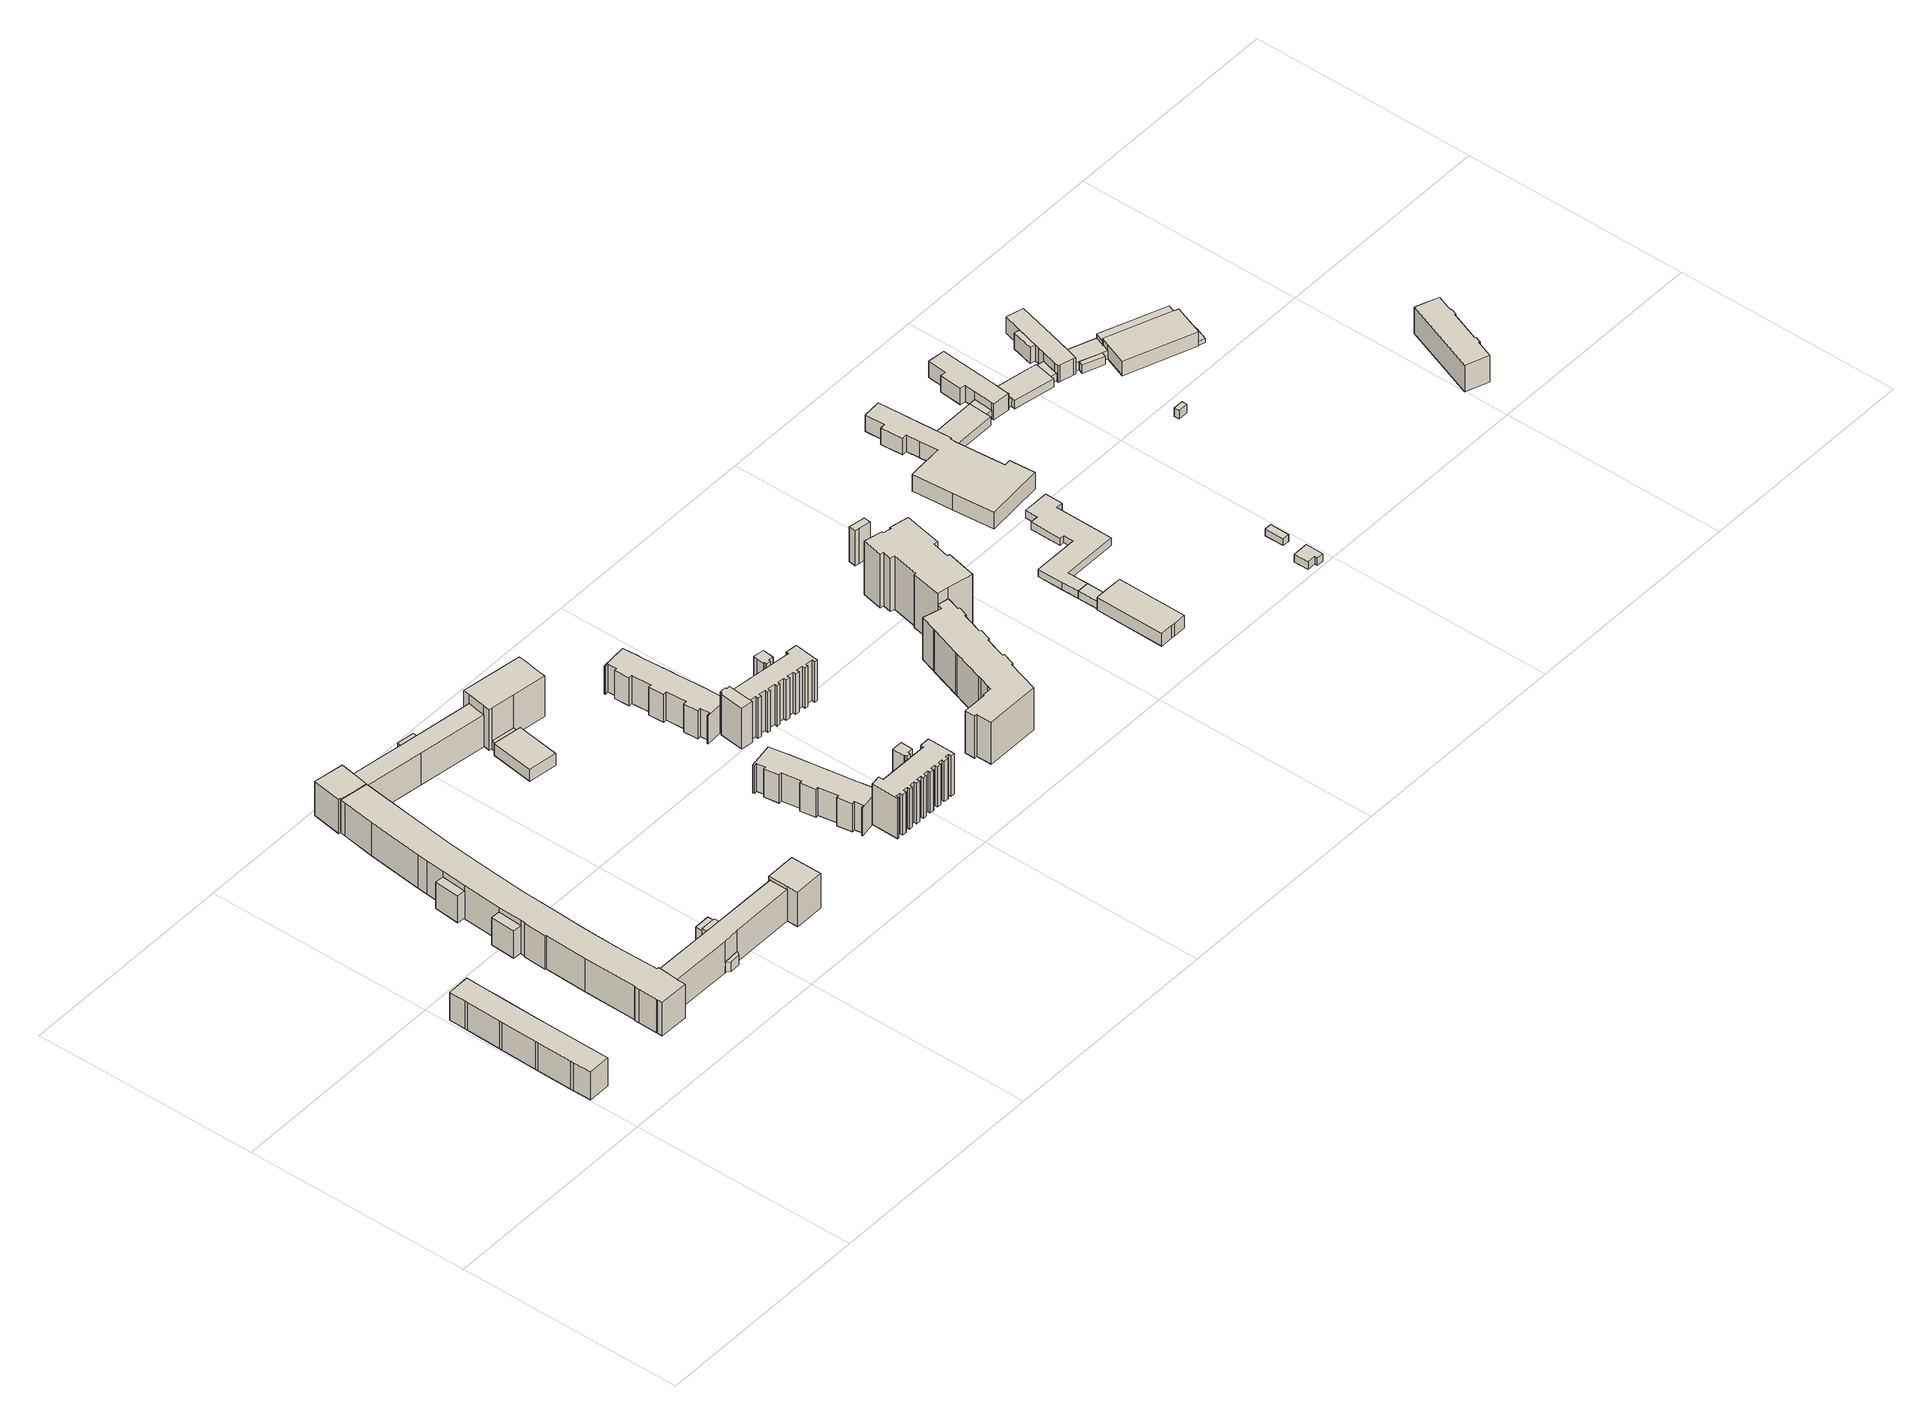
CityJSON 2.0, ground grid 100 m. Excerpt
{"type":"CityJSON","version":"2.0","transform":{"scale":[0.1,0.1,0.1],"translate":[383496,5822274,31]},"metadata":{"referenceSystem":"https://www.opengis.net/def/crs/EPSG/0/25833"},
"CityObjects":{
"building1":{"type":"Building","attributes":{"Gemeindeschluessel":"11000004","BezugspunktDach":"2200","function":"31001_1010","measuredHeight":15.91,"storeysAboveGround":3},"address":[{"country":"Germany","locality":"Berlin","thoroughfareNumber":"1, 3, 5, 7","thoroughfareName":"Schweiggerweg"}],"geometry":[{"type":"Solid","lod":"1","boundaries":[[[[0,1,2,3,4,5,6,7,8,9,10,11,12,13,14,15]],[[16,17,18,19,20,21,22,23,24,25,26,27,28,29,30,31]],[[16,31,15,14]],[[17,16,14,13]],[[18,17,13,12]],[[19,18,12,11]],[[20,19,11,10]],[[21,20,10,9]],[[22,21,9,8]],[[23,22,8,7]],[[24,23,7,6]],[[25,24,6,5]],[[26,25,5,4]],[[27,26,4,3]],[[28,27,3,2]],[[29,28,2,1]],[[30,29,1,0]],[[31,30,0,15]]]]}]},
"building2":{"type":"Building","attributes":{"Gemeindeschluessel":"11000004","function":"31001_1022"},"address":[{"country":"Germany","locality":"Berlin","thoroughfareNumber":"7","thoroughfareName":"Heinickeweg"},{"country":"Germany","locality":"Berlin","thoroughfareNumber":"12, 16, 18, 2, 8","thoroughfareName":"Schweiggerweg"},{"country":"Germany","locality":"Berlin","thoroughfareNumber":"12","thoroughfareName":"Toeplerstraße"}],"children":["building2-1","building2-2","building2-3","building2-4","building2-5","building2-6","building2-7","building2-8","building2-9","building2-10","building2-11","building2-12","building2-13","building2-14","building2-15","building2-16","building2-17"]},
"building2-1":{"type":"BuildingPart","attributes":{"BezugspunktDach":"2200","measuredHeight":16.9,"storeysAboveGround":5},"parents":["building2"],"geometry":[{"type":"MultiSurface","lod":"1","boundaries":[[[32,33,34,35,36,37,38,39,40,41,42,43,44,45,46,47,48,49,50,51,52,53,54,55,56,57,58,59,60,61,62,63,64,65,66]],[[67,68,69,70,71,72,73,74,75,76,77,78,79,80,81,82,83,84,85,86,87,88,89,90,91,92,93,94,95,96,97,98,99,100,101]],[[67,101,66,65]],[[68,67,65,64]],[[69,68,64,63]],[[70,69,63,62]],[[71,70,62,61]],[[72,71,61,60]],[[73,72,60,59]],[[74,73,59,58]],[[75,74,58,57]],[[76,75,57,56]],[[77,76,56,55]],[[102,103,55,54]],[[78,77,104,105]],[[79,78,54,53]],[[106,107,53,52]],[[80,79,108,109]],[[81,80,52,51]],[[82,81,51,50]],[[83,82,50,49]],[[84,83,49,48]],[[85,84,48,47]],[[110,111,112,113,46]],[[87,86,46,45]],[[88,87,45,44]],[[89,88,44,43]],[[90,89,43,42]],[[91,90,42,41]],[[92,91,41,40]],[[93,92,40,39]],[[94,93,39,38]],[[95,94,38,37]],[[96,95,37,36]],[[97,114,97,115,116,117,118,36,35]],[[98,97,35,34]],[[99,98,34,33]],[[100,99,33,32]],[[101,100,32,66]],[[105,104,103,102]],[[109,108,107,106]],[[113,119,120,121]],[[85,47,121,122,120]],[[86,119,112,111,110]],[[123,116,115,97,114]],[[123,96,118,117,116]]]}]},
"building2-2":{"type":"BuildingPart","attributes":{"BezugspunktDach":"2200","measuredHeight":19.01,"storeysAboveGround":5},"parents":["building2"],"geometry":[{"type":"MultiSurface","lod":"1","boundaries":[[[124,125,126,127,128,129,130]],[[131,132,133,134,135,136,137]],[[131,137,130,129]],[[138,139,140,141,142,129,128]],[[133,132,128,127]],[[134,133,127,126]],[[135,134,126,125]],[[136,135,125,124]],[[137,136,124,130]],[[143,141,140,144]],[[143,131,142,141]],[[132,144,139,138]]]}]},
"building2-3":{"type":"BuildingPart","attributes":{"BezugspunktDach":"2200","measuredHeight":16.91,"storeysAboveGround":5},"parents":["building2"],"geometry":[{"type":"MultiSurface","lod":"1","boundaries":[[[145,146,142,141,140,147,117,116,115]],[[123,96,148,144,143,131,149,150,97]],[[148,96,117,147]],[[144,139,151,148,147,140]],[[149,131,142,146]],[[152,153,154,155,156,150,149,146,145]],[[97,150,145,115]],[[123,97,115,116]],[[96,157,123,116,117]],[[148,151,139,144]],[[143,144,140,141]],[[131,143,141,142]],[[156,155,154,153,152]]]}]},
"building2-4":{"type":"BuildingPart","attributes":{"BezugspunktDach":"2200","measuredHeight":14.38,"storeysAboveGround":5},"parents":["building2"],"geometry":[{"type":"MultiSurface","lod":"1","boundaries":[[[139,138,158,159,151]],[[160,161,132,144,148]],[[160,148,151,159]],[[132,161,158,138]],[[161,160,159,158]],[[132,138,139,144,162]],[[148,144,139,151]]]}]},
"building2-5":{"type":"BuildingPart","attributes":{"BezugspunktDach":"2200","measuredHeight":18.93,"storeysAboveGround":5},"parents":["building2"],"geometry":[{"type":"MultiSurface","lod":"1","boundaries":[[[163,164,165,166,167,168,169,170]],[[171,172,173,119,120,85,174,175]],[[171,175,170,169]],[[172,171,169,168]],[[173,172,168,167]],[[112,176,177,178,179,167,166]],[[121,113,166,165]],[[47,121,165,164]],[[174,85,164,163]],[[175,174,163,170]],[[173,179,178,180]],[[119,181,176,112]],[[181,180,178,177,176]],[[120,119,113,121]],[[85,120,121,47]]]}]},
"building2-6":{"type":"BuildingPart","attributes":{"BezugspunktDach":"2200","measuredHeight":14.34,"storeysAboveGround":5},"parents":["building2"],"geometry":[{"type":"MultiSurface","lod":"1","boundaries":[[[182,183,184,179,178]],[[173,185,186,187,180]],[[185,173,179,184]],[[187,186,183,182]],[[173,180,178,179]],[[188,186,185,184,183]],[[189,180,187,182,178]]]}]},
"building2-7":{"type":"BuildingPart","attributes":{"BezugspunktDach":"2200","measuredHeight":16.91,"storeysAboveGround":5},"parents":["building2"],"geometry":[{"type":"MultiSurface","lod":"1","boundaries":[[[111,190,191,192,193,194,177,176,112]],[[181,180,187,195,196,197,198,86,119]],[[187,182,178,177,194]],[[195,187,194,193]],[[196,195,199,200]],[[197,196,192,200,201,191]],[[198,197,191,190]],[[86,198,190,111]],[[178,180,181,176,177]],[[180,178,182,187]],[[200,199,193,192]],[[191,201,200,192]],[[86,111,112,119]]]}]},
"building2-8":{"type":"BuildingPart","attributes":{"BezugspunktDach":"2200","measuredHeight":14.8,"storeysAboveGround":5},"parents":["building2"],"geometry":[{"type":"MultiSurface","lod":"1","boundaries":[[[202,203,204,205]],[[206,207,161,160]],[[206,160,205,204]],[[207,206,204,203],[208,209,210,211]],[[161,207,203,202]],[[159,158,202,205]],[[210,209,208,211]],[[160,161,212,158,159]]]}]},
"building2-9":{"type":"BuildingPart","attributes":{"BezugspunktDach":"2200","measuredHeight":14.96,"storeysAboveGround":5},"parents":["building2"],"geometry":[{"type":"MultiSurface","lod":"1","boundaries":[[[213,214,215,216]],[[217,218,186,185]],[[217,185,216,215]],[[218,217,219,220,221,222,215,214]],[[186,218,214,213]],[[184,183,213,216]],[[222,221,220,219]],[[185,186,183,184]]]}]},
"building2-10":{"type":"BuildingPart","attributes":{"BezugspunktDach":"2200","measuredHeight":4.71,"storeysAboveGround":5},"parents":["building2"],"geometry":[{"type":"Solid","lod":"1","boundaries":[[[[223,224,153,152]],[[154,225,226,155]],[[225,154,153,224]],[[226,225,224,223]],[[155,226,223,152]],[[154,155,152,153]]]]}]},
"building2-11":{"type":"BuildingPart","attributes":{"BezugspunktDach":"2200","measuredHeight":5.93,"storeysAboveGround":5},"parents":["building2"],"geometry":[{"type":"MultiSurface","lod":"1","boundaries":[[[227,228,229,230,231,232]],[[233,234,235,236,237,238]],[[233,238,232,231]],[[234,233,231,230]],[[239,240,230,229]],[[236,235,229,228]],[[237,236,228,227]],[[238,237,227,232]],[[241,235,234,240,239]]]}]},
"building2-12":{"type":"BuildingPart","attributes":{"BezugspunktDach":"2200","measuredHeight":6.45,"storeysAboveGround":5},"parents":["building2"],"geometry":[{"type":"MultiSurface","lod":"1","boundaries":[[[239,242,243,240]],[[244,245,235,234]],[[244,234,240,243]],[[245,244,246,247]],[[235,245,242,239]],[[247,246,248,243,242]],[[234,235,239,240]]]}]},
"building2-13":{"type":"BuildingPart","attributes":{"BezugspunktDach":"2200","measuredHeight":22.14,"storeysAboveGround":5},"parents":["building2"],"geometry":[{"type":"MultiSurface","lod":"1","boundaries":[[[249,250,251,252,253,254,255,256,257,258,259,260]],[[201,199,261,262,263,264,265,266,267,247,246,268]],[[201,268,260,259]],[[193,192,191,259,258]],[[261,199,258,257]],[[262,261,257,256]],[[263,262,256,255]],[[264,263,255,254]],[[265,264,254,253]],[[266,265,253,252]],[[267,266,252,251]],[[247,267,251,250]],[[243,242,250,249]],[[268,246,249,260]],[[199,200,192,193]],[[200,201,191,192]],[[269,246,247,242,243]]]}]},
"building2-14":{"type":"BuildingPart","attributes":{"BezugspunktDach":"2200","measuredHeight":13.5,"storeysAboveGround":5},"parents":["building2"],"geometry":[{"type":"MultiSurface","lod":"1","boundaries":[[[103,102,270,271]],[[272,105,104,273]],[[272,273,271,270]],[[105,272,270,102]],[[273,104,103,271]],[[104,105,274,102,103]]]}]},
"building2-15":{"type":"BuildingPart","attributes":{"BezugspunktDach":"2200","measuredHeight":13.33,"storeysAboveGround":5},"parents":["building2"],"geometry":[{"type":"Solid","lod":"1","boundaries":[[[[210,275,276,211]],[[277,278,209,208]],[[277,208,211,276]],[[278,277,276,275]],[[209,278,275,210]],[[208,209,210,211]]]]}]},
"building2-16":{"type":"BuildingPart","attributes":{"BezugspunktDach":"2200","measuredHeight":13.87,"storeysAboveGround":5},"parents":["building2"],"geometry":[{"type":"Solid","lod":"1","boundaries":[[[[107,106,279,280]],[[281,109,108,282]],[[281,282,280,279]],[[109,281,279,106]],[[282,108,107,280]],[[108,109,106,107]]]]}]},
"building2-17":{"type":"BuildingPart","attributes":{"BezugspunktDach":"2200","measuredHeight":4.62,"storeysAboveGround":5},"parents":["building2"],"geometry":[{"type":"Solid","lod":"1","boundaries":[[[[221,283,284,222]],[[285,286,220,219]],[[285,219,222,284]],[[286,285,284,283]],[[220,286,283,221]],[[219,220,221,222]]]]}]},
"building3":{"type":"Building","attributes":{"Gemeindeschluessel":"11000004","function":"31001_1010"},"address":[{"country":"Germany","locality":"Berlin","thoroughfareNumber":"2, 4, 6","thoroughfareName":"Heinickeweg"},{"country":"Germany","locality":"Berlin","thoroughfareNumber":"4","thoroughfareName":"Toeplerstraße"}],"children":["building3-1","building3-2","building3-3"]},
"building3-1":{"type":"BuildingPart","attributes":{"BezugspunktDach":"2200","measuredHeight":21.93,"storeysAboveGround":8},"parents":["building3"],"geometry":[{"type":"MultiSurface","lod":"1","boundaries":[[[287,288,289,290,291,292,293,294]],[[295,296,297,298,299,300,301,302]],[[295,302,294,293]],[[296,295,293,292]],[[297,296,292,291]],[[298,297,291,290]],[[299,298,290,289]],[[303,304,289,288]],[[300,299,305,306,307]],[[301,300,288,287]],[[302,301,287,294]],[[308,309,307,303]],[[307,306,305,304,303]]]}]},
"building3-2":{"type":"BuildingPart","attributes":{"BezugspunktDach":"2200","measuredHeight":19.74,"storeysAboveGround":8},"parents":["building3"],"geometry":[{"type":"MultiSurface","lod":"1","boundaries":[[[310,311,312,313,314,315,316,317,318,319,320,321,322,323,324,325,326,327,328,329,330,331,332,333,334,335,336,337,338,339,340,341,342,343,344,345,304,303,308,346,347,348,349]],[[350,351,352,309,307,306,353,354,355,356,357,358,359,360,361,362,363,364,365,366,367,368,369,370,371,372,373,374,375,376,377,378,379,380,381,382,383,384,385,386,387,388,389]],[[350,389,349,348]],[[390,391,392,350,348,347]],[[352,351,347,346]],[[309,352,346,308]],[[307,309,308,303]],[[353,306,304,345]],[[354,353,345,344]],[[355,354,344,343]],[[356,355,343,342]],[[357,356,342,341]],[[358,357,341,340]],[[359,358,340,339]],[[360,359,339,338]],[[361,360,338,337]],[[362,361,337,336]],[[363,362,336,335]],[[364,363,335,334]],[[365,364,334,333]],[[366,365,333,332]],[[367,366,332,331]],[[368,367,331,330]],[[369,368,330,329]],[[370,369,329,328]],[[371,370,328,327]],[[372,371,327,326]],[[373,372,326,325]],[[374,373,325,324]],[[375,374,324,323]],[[376,375,323,322]],[[377,376,322,321]],[[378,377,321,320]],[[379,378,320,319]],[[380,379,319,318]],[[381,380,318,317]],[[382,381,317,316]],[[383,382,316,315]],[[384,383,315,314]],[[385,384,314,313]],[[386,385,313,312]],[[387,386,312,311]],[[388,387,311,310]],[[389,388,310,349]],[[351,350,392,391,390]],[[307,303,304,306]]]}]},
"building3-3":{"type":"BuildingPart","attributes":{"BezugspunktDach":"2200","measuredHeight":13.78,"storeysAboveGround":8},"parents":["building3"],"geometry":[{"type":"Solid","lod":"1","boundaries":[[[[393,394,395,396,397,398,399,400,401,402,403,404,405,406,407,408,409,392,391,410,411,412,413,414,415,416,417]],[[418,419,420,421,422,423,424,425,426,427,428,429,430,431,432,433,434,435,436,437,438,439,440,441,442,443,444]],[[418,444,417,416]],[[419,418,416,415]],[[420,419,415,414]],[[421,420,414,413]],[[422,421,413,412]],[[423,422,412,411]],[[424,423,411,410]],[[425,424,410,391]],[[426,425,391,351,350,392]],[[427,426,392,409]],[[428,427,409,408]],[[429,428,408,407]],[[430,429,407,406]],[[431,430,406,405]],[[432,431,405,404]],[[433,432,404,403]],[[434,433,403,402]],[[435,434,402,401]],[[436,435,401,400]],[[437,436,400,399]],[[438,437,399,398]],[[439,438,398,397]],[[440,439,397,396]],[[441,440,396,395]],[[442,441,395,394]],[[443,442,394,393]],[[444,443,393,417]],[[392,350,351,391]]]]}]},
"building4":{"type":"Building","attributes":{"Gemeindeschluessel":"11000004","function":"31001_1010"},"address":[{"country":"Germany","locality":"Berlin","thoroughfareNumber":"10, 12, 14, 8","thoroughfareName":"Heinickeweg"}],"children":["building4-1","building4-2","building4-3","building4-4"]},
"building4-1":{"type":"BuildingPart","attributes":{"BezugspunktDach":"2200","measuredHeight":19.8,"storeysAboveGround":6},"parents":["building4"],"geometry":[{"type":"MultiSurface","lod":"1","boundaries":[[[445,446,447,448,449,450,451,452,453,454,455,456,457,458,459,460,461,462,463,464,465,466,467,468,469,470,471,472,473,474,475,476,477]],[[478,479,480,481,482,483,484,485,486,487,488,489,490,491,492,493,494,495,496,497,498,499,500,501,502,503,504,505,506,507,508,509,510]],[[479,478,476,511,512,479,475]],[[480,479,475,474]],[[481,480,474,473]],[[482,481,473,472]],[[483,482,472,471]],[[484,483,471,470]],[[485,484,470,469]],[[486,485,469,468]],[[487,486,468,467]],[[488,487,467,466]],[[489,488,466,465]],[[490,489,465,464]],[[491,490,464,463]],[[492,491,463,462]],[[493,492,462,461]],[[494,493,461,460]],[[495,494,460,459]],[[496,495,459,458]],[[497,496,458,457]],[[498,497,457,456]],[[499,498,456,455]],[[500,499,455,454]],[[501,500,454,453]],[[502,501,453,452]],[[503,502,452,451]],[[504,503,451,450]],[[505,504,450,449]],[[506,505,449,448]],[[507,506,448,447]],[[508,507,447,446]],[[509,508,446,445]],[[510,509,445,477]],[[478,510,477,476]],[[475,479,512,511]]]}]},
"building4-2":{"type":"BuildingPart","attributes":{"BezugspunktDach":"2200","measuredHeight":20.15,"storeysAboveGround":6},"parents":["building4"],"geometry":[{"type":"MultiSurface","lod":"1","boundaries":[[[513,514,515,516,517,518,519,520,521,522,523]],[[524,525,526,527,528,529,478,510,530,531,532]],[[524,532,523,522]],[[525,524,522,521]],[[526,525,521,520]],[[533,534,535,536,527,526,520,519]],[[528,527,519,518]],[[529,528,518,517]],[[478,529,517,516]],[[477,476,516,515]],[[530,510,515,514]],[[531,530,514,513]],[[532,531,513,523]],[[536,535,534,533]],[[510,478,537,476,477]]]}]},
"building4-3":{"type":"BuildingPart","attributes":{"BezugspunktDach":"2200","measuredHeight":22.1,"storeysAboveGround":6},"parents":["building4"],"geometry":[{"type":"MultiSurface","lod":"1","boundaries":[[[538,539,540,541,542,543,544,545,546,547]],[[548,549,550,551,552,553,479,512,554,555]],[[548,555,547,546]],[[549,548,546,545]],[[550,549,545,544]],[[551,550,544,543]],[[552,551,543,542]],[[553,552,542,541]],[[479,553,541,540]],[[511,475,540,539]],[[554,512,539,538]],[[555,554,538,547]],[[512,479,475,511]]]}]},
"building4-4":{"type":"BuildingPart","attributes":{"BezugspunktDach":"2200","measuredHeight":13.78,"storeysAboveGround":6},"parents":["building4"],"geometry":[{"type":"Solid","lod":"1","boundaries":[[[[556,557,558,559,560,561,562,563,564,565,566,567,568,569,570,571,572,534,533,573,574,575,576,577,578,579,580,581]],[[582,583,584,585,586,587,588,589,536,535,590,591,592,593,594,595,596,597,598,599,600,601,602,603,604,605,606,607]],[[582,607,581,580]],[[583,582,580,579]],[[584,583,579,578]],[[585,584,578,577]],[[586,585,577,576]],[[587,586,576,575]],[[588,587,575,574]],[[589,588,574,573]],[[536,589,573,533]],[[590,535,534,572]],[[591,590,572,571]],[[592,591,571,570]],[[593,592,570,569]],[[594,593,569,568]],[[595,594,568,567]],[[596,595,567,566]],[[597,596,566,565]],[[598,597,565,564]],[[599,598,564,563]],[[600,599,563,562]],[[601,600,562,561]],[[602,601,561,560]],[[603,602,560,559]],[[604,603,559,558]],[[605,604,558,557]],[[606,605,557,556]],[[607,606,556,581]],[[535,536,533,534]]]]}]},
"building5":{"type":"Building","attributes":{"Gemeindeschluessel":"11000004","BezugspunktDach":"2200","function":"51009_1610","measuredHeight":3.28,"storeysAboveGround":0},"address":[{"country":"Germany","locality":"Berlin"}],"geometry":[{"type":"Solid","lod":"1","boundaries":[[[[608,609,610,611]],[[612,613,614,615]],[[612,615,611,610]],[[613,612,610,609]],[[614,613,609,608]],[[615,614,608,611]]]]}]},
"building6":{"type":"Building","attributes":{"Gemeindeschluessel":"11000004","function":"31001_1010"},"address":[{"country":"Germany","locality":"Berlin","thoroughfareNumber":"27, 29, 31, 33","thoroughfareName":"Halemweg"},{"country":"Germany","locality":"Berlin","thoroughfareNumber":"2","thoroughfareName":"Toeplerstraße"}],"children":["building6-1","building6-2"]},
"building6-1":{"type":"BuildingPart","attributes":{"BezugspunktDach":"2200","measuredHeight":26.15,"storeysAboveGround":8},"parents":["building6"],"geometry":[{"type":"MultiSurface","lod":"1","boundaries":[[[616,617,618,619,620,621,622,623,624,625,626,627,628,629,630,631,632,633,634,635]],[[636,637,638,639,640,641,642,643,644,645,646,647,648,649,650,651,652,653,654,655]],[[636,655,635,634]],[[637,636,634,633]],[[638,637,633,632]],[[639,638,632,631]],[[640,639,631,630]],[[641,640,630,629]],[[642,641,629,628]],[[643,642,628,627]],[[644,643,627,626]],[[645,644,626,625]],[[646,645,625,624]],[[647,646,624,623]],[[648,647,623,622]],[[649,648,622,621]],[[650,649,621,620]],[[651,650,620,619]],[[652,651,619,618]],[[653,652,618,617]],[[654,653,617,616]],[[656,657,616,635]],[[655,654,657,656]]]}]},
"building6-2":{"type":"BuildingPart","attributes":{"BezugspunktDach":"2200","measuredHeight":20.63,"storeysAboveGround":8},"parents":["building6"],"geometry":[{"type":"Solid","lod":"1","boundaries":[[[[658,659,660,661,662,663,664,665,666,667,668,669,670,671,672,657,656,673,674,675,676,677,678,679,680,681,682,683,684,685,686]],[[687,688,689,690,691,692,693,694,695,696,697,698,699,655,654,700,701,702,703,704,705,706,707,708,709,710,711,712,713,714,715]],[[687,715,686,685]],[[688,687,685,684]],[[689,688,684,683]],[[690,689,683,682]],[[691,690,682,681]],[[692,691,681,680]],[[693,692,680,679]],[[694,693,679,678]],[[695,694,678,677]],[[696,695,677,676]],[[697,696,676,675]],[[698,697,675,674]],[[699,698,674,673]],[[655,699,673,656]],[[655,656,655,654]],[[700,654,657,672]],[[701,700,672,671]],[[702,701,671,670]],[[703,702,670,669]],[[704,703,669,668]],[[705,704,668,667]],[[706,705,667,666]],[[707,706,666,665]],[[708,707,665,664]],[[709,708,664,663]],[[710,709,663,662]],[[711,710,662,661]],[[712,711,661,660]],[[713,712,660,659]],[[714,713,659,658]],[[715,714,658,686]],[[654,655,656,657]]]]}]},
"building7":{"type":"Building","attributes":{"Gemeindeschluessel":"11000004","BezugspunktDach":"2200","function":"51009_1610","measuredHeight":3.77,"storeysAboveGround":0},"address":[{"country":"Germany","locality":"Berlin"}],"geometry":[{"type":"Solid","lod":"1","boundaries":[[[[716,717,718,719]],[[720,721,722,723]],[[720,723,719,718]],[[721,720,718,717]],[[722,721,717,716]],[[723,722,716,719]]]]}]},
"building8":{"type":"Building","attributes":{"Gemeindeschluessel":"11000004","BezugspunktDach":"2200","function":"51009_1610","measuredHeight":1,"storeysAboveGround":0},"address":[{"country":"Germany","locality":"Berlin"}],"geometry":[{"type":"Solid","lod":"1","boundaries":[[[[724,725,726,727]],[[728,729,730,731]],[[728,731,727,726]],[[729,728,726,725]],[[730,729,725,724]],[[731,730,724,727]]]]}]},
"building9":{"type":"Building","attributes":{"Gemeindeschluessel":"11000004","BezugspunktDach":"2200","function":"51009_1610","measuredHeight":22.44,"storeysAboveGround":0},"address":[{"country":"Germany","locality":"Berlin"}],"geometry":[{"type":"Solid","lod":"1","boundaries":[[[[732,733,734,735,736,737]],[[738,739,740,741,742,743]],[[738,743,737,736]],[[739,738,736,735]],[[740,739,735,734]],[[741,740,734,733]],[[742,741,733,732]],[[743,742,732,737]]]]}]},
"building10":{"type":"Building","attributes":{"Gemeindeschluessel":"11000004","BezugspunktDach":"2200","function":"31001_2620","measuredHeight":17.16,"storeysAboveGround":1},"address":[{"country":"Germany","locality":"Berlin","thoroughfareNumber":"35 (1)","thoroughfareName":"Halemweg"}],"geometry":[{"type":"Solid","lod":"1","boundaries":[[[[744,745,746,747,748,749,750]],[[751,752,753,754,755,756,757]],[[751,757,750,749]],[[752,751,749,748]],[[753,752,748,747]],[[754,753,747,746]],[[755,754,746,745]],[[756,755,745,744]],[[757,756,744,750]]]]}]},
"building11":{"type":"Building","attributes":{"Gemeindeschluessel":"11000004","function":"31001_3020"},"address":[{"country":"Germany","locality":"Berlin","thoroughfareNumber":"26, 28","thoroughfareName":"Halemweg"}],"children":["building11-1","building11-2"]},
"building11-1":{"type":"BuildingPart","attributes":{"BezugspunktDach":"2200","measuredHeight":6.21,"storeysAboveGround":2},"parents":["building11"],"geometry":[{"type":"MultiSurface","lod":"1","boundaries":[[[758,759,760,761,762,763,764,765]],[[766,767,768,769,770,771,772,773]],[[766,773,765,764]],[[767,766,764,763]],[[774,775,763,762]],[[769,768,762,761]],[[770,769,761,760]],[[771,770,760,759]],[[772,771,759,758]],[[773,772,758,765]],[[768,767,775,774]]]}]},
"building11-2":{"type":"BuildingPart","attributes":{"BezugspunktDach":"2200","measuredHeight":3.53,"storeysAboveGround":2},"parents":["building11"],"geometry":[{"type":"Solid","lod":"1","boundaries":[[[[775,774,776,777,778]],[[779,780,768,767,781]],[[779,781,778,777]],[[780,779,777,776]],[[768,780,776,774]],[[768,774,768,767]],[[781,767,775,778]],[[767,768,774,775]]]]}]},
"building12":{"type":"Building","attributes":{"name":"Gesundheitsamt","Gemeindeschluessel":"11000004","BezugspunktDach":"2200","function":"31001_3010","measuredHeight":3.6,"storeysAboveGround":1},"address":[{"country":"Germany","locality":"Berlin","thoroughfareNumber":"30","thoroughfareName":"Halemweg"}],"geometry":[{"type":"Solid","lod":"1","boundaries":[[[[782,778,777,783,784,785,786,787,788,789,790,791,792,793,794,795]],[[796,797,798,799,800,801,802,803,804,805,806,807,779,781,808,809]],[[796,809,795,794]],[[797,796,794,793]],[[798,797,793,792]],[[799,798,792,791]],[[800,799,791,790]],[[801,800,790,789]],[[802,801,789,788]],[[803,802,788,787]],[[804,803,787,786]],[[805,804,786,785]],[[806,805,785,784]],[[807,806,784,783]],[[779,807,783,777]],[[781,779,777,778]],[[808,781,778,782]],[[809,808,782,795]]]]}]},
"building13":{"type":"Building","attributes":{"Gemeindeschluessel":"11000004","BezugspunktDach":"2200","function":"51009_1610","measuredHeight":3.66,"storeysAboveGround":0},"address":[{"country":"Germany","locality":"Berlin"}],"geometry":[{"type":"Solid","lod":"1","boundaries":[[[[810,811,812,813,814,815]],[[816,817,818,819,820,821]],[[816,821,815,814]],[[817,816,814,813]],[[818,817,813,812]],[[819,818,812,811]],[[820,819,811,810]],[[821,820,810,815]]]]}]},
"building14":{"type":"Building","attributes":{"Gemeindeschluessel":"11000004","BezugspunktDach":"2200","function":"51009_1610","measuredHeight":3.28,"storeysAboveGround":0},"address":[{"country":"Germany","locality":"Berlin"}],"geometry":[{"type":"Solid","lod":"1","boundaries":[[[[822,823,824,825]],[[826,827,828,829]],[[826,829,825,824]],[[827,826,824,823]],[[828,827,823,822]],[[829,828,822,825]]]]}]},
"building15":{"type":"Building","attributes":{"name":"Erwin-von-Witzleben-Schule","Gemeindeschluessel":"11000004","function":"31001_3021"},"address":[{"country":"Germany","locality":"Berlin","thoroughfareNumber":"34","thoroughfareName":"Halemweg"}],"children":["building15-1","building15-2","building15-3","building15-4","building15-5","building15-6","building15-7","building15-8","building15-9","building15-10","building15-11","building15-12","building15-13","building15-14"]},
"building15-1":{"type":"BuildingPart","attributes":{"BezugspunktDach":"2200","measuredHeight":8.15,"storeysAboveGround":2},"parents":["building15"],"geometry":[{"type":"Solid","lod":"1","boundaries":[[[[830,831,832,833,834,835,836,837,838,839,840,841,842,843,844,845,846,847,848,849,850,851,852,853,854]],[[855,856,857,858,859,860,861,862,863,864,865,866,867,868,869,870,871,872,873,874,875,876,877,878,879]],[[855,879,854,853]],[[856,855,853,852]],[[857,856,852,851]],[[858,857,851,850]],[[859,858,850,849]],[[860,859,849,848]],[[861,860,848,847]],[[862,861,847,846]],[[863,862,846,845]],[[864,863,845,844]],[[865,864,844,843]],[[866,865,843,842]],[[867,866,842,841]],[[868,880,881,867,841,840]],[[869,868,840,839]],[[870,869,839,838]],[[871,870,838,837]],[[872,871,837,836]],[[873,872,836,835]],[[874,873,835,834]],[[875,874,834,833]],[[876,875,833,832]],[[877,876,832,831]],[[878,877,831,830]],[[879,878,830,854]],[[867,881,880,868]]]]}]},
"building15-2":{"type":"BuildingPart","attributes":{"BezugspunktDach":"2200","measuredHeight":4.01,"storeysAboveGround":2},"parents":["building15"],"geometry":[{"type":"MultiSurface","lod":"1","boundaries":[[[882,883,884,885]],[[886,887,888,889]],[[889,885,890,891,886]],[[887,886,884,883]],[[888,892,893,894,887,883,882]],[[889,888,882,885]],[[884,886,891,890]],[[887,894,893,892]]]}]},
"building15-3":{"type":"BuildingPart","attributes":{"BezugspunktDach":"2200","measuredHeight":4.01,"storeysAboveGround":2},"parents":["building15"],"geometry":[{"type":"MultiSurface","lod":"1","boundaries":[[[890,884,895,896]],[[897,886,891,898]],[[897,898,899,900,895]],[[886,897,895,884]],[[898,891,890,896]],[[896,895,900,899]],[[891,886,884,890]]]}]},
"building15-4":{"type":"BuildingPart","attributes":{"BezugspunktDach":"2200","measuredHeight":3.35,"storeysAboveGround":2},"parents":["building15"],"geometry":[{"type":"MultiSurface","lod":"1","boundaries":[[[901,902,894,893]],[[887,903,904,892]],[[903,887,894,902]],[[892,904,901,893]],[[887,892,893,894]],[[904,905,906,901]],[[903,907,902,906,905]]]}]},
"building15-5":{"type":"BuildingPart","attributes":{"BezugspunktDach":"2200","measuredHeight":4.16,"storeysAboveGround":2},"parents":["building15"],"geometry":[{"type":"MultiSurface","lod":"1","boundaries":[[[908,909,910,911]],[[912,913,914,915]],[[915,911,910,916,917]],[[913,912,910,909]],[[914,918,919,908]],[[915,914,908,911]],[[912,917,916,910]],[[913,909,919,918]]]}]},
"building15-6":{"type":"BuildingPart","attributes":{"BezugspunktDach":"2200","measuredHeight":4.16,"storeysAboveGround":2},"parents":["building15"],"geometry":[{"type":"MultiSurface","lod":"1","boundaries":[[[920,921,909,919]],[[913,922,923,918]],[[922,913,909,921]],[[923,922,924,925]],[[918,923,920,919]],[[913,918,919,909]],[[925,924,921,920]]]}]},
"building15-7":{"type":"BuildingPart","attributes":{"BezugspunktDach":"2200","measuredHeight":4.16,"storeysAboveGround":2},"parents":["building15"],"geometry":[{"type":"MultiSurface","lod":"1","boundaries":[[[880,916,910,881]],[[912,917,926,927]],[[912,927,881,910]],[[926,917,916,880]],[[927,926,868,867,881]],[[917,912,910,916]],[[880,881,867,868]]]}]},
"building15-8":{"type":"BuildingPart","attributes":{"BezugspunktDach":"2200","measuredHeight":7.6,"storeysAboveGround":2},"parents":["building15"],"geometry":[{"type":"MultiSurface","lod":"1","boundaries":[[[928,929,930,931,932]],[[933,934,935,936,937]],[[933,938,939,932,931]],[[934,933,931,930]],[[935,934,930,929]],[[936,935,940,941,942]],[[937,936,928,942,943]],[[939,938,933,937]],[[942,941,940,929,928]],[[943,942,928,932]]]}]},
"building15-9":{"type":"BuildingPart","attributes":{"BezugspunktDach":"2200","measuredHeight":4.11,"storeysAboveGround":2},"parents":["building15"],"geometry":[{"type":"MultiSurface","lod":"1","boundaries":[[[944,945,946,947,948]],[[949,950,951,952,953]],[[949,953,948,947]],[[954,945,946,950,946,945]],[[952,951,945,944]],[[953,952,944,948]],[[950,949,947,946]],[[951,950,946,945,954]]]}]},
"building15-10":{"type":"BuildingPart","attributes":{"BezugspunktDach":"2200","measuredHeight":4.94,"storeysAboveGround":2},"parents":["building15"],"geometry":[{"type":"MultiSurface","lod":"1","boundaries":[[[945,955,939,938,956,957]],[[958,933,937,959,951,960]],[[960,957,960,961,958]],[[933,958,956,938]],[[959,937,962,943,963,955]],[[951,959,955,945]],[[960,949,947,957]],[[958,961,964,956]],[[964,961,960,957]],[[937,933,938,939]],[[939,955,963,943,962]],[[950,946,947,949]],[[951,945,946,965,950]]]}]},
"building15-11":{"type":"BuildingPart","attributes":{"BezugspunktDach":"2200","measuredHeight":7.05,"storeysAboveGround":2},"parents":["building15"],"geometry":[{"type":"MultiSurface","lod":"1","boundaries":[[[966,967,968,969,970,971,972,973]],[[963,943,941,974,975,976,977,978]],[[963,978,973,972]],[[939,955,972,971]],[[974,941,970,969]],[[975,974,969,968]],[[976,975,968,967]],[[977,976,967,966]],[[978,977,966,973]],[[943,963,955,939]],[[942,928,929,941]],[[942,943,979,932,928]]]}]},
"building15-12":{"type":"BuildingPart","attributes":{"BezugspunktDach":"2200","measuredHeight":8.13,"storeysAboveGround":2},"parents":["building15"],"geometry":[{"type":"MultiSurface","lod":"1","boundaries":[[[980,981,982,983,984,985,986,987,988,989,990,991,992]],[[993,994,995,996,997,998,999,961,960,1000,1001,1002,1003]],[[906,901,904,905,993,1003,992,991]],[[994,993,991,990],[903,902,906,905]],[[995,994,990,989]],[[996,1004,1005,1006,1007,995,989,988]],[[997,996,988,987]],[[998,997,987,986]],[[999,998,986,985]],[[964,956,958,999,985,984]],[[960,957,964,961,984,983]],[[1000,960,983,982]],[[1001,1000,982,981]],[[1002,1001,981,980]],[[1003,1002,980,992]],[[905,904,901,906]],[[906,902,903,905]],[[1007,1006,1005,1004]],[[961,958,956,964]],[[961,964,957,960]]]}]},
"building15-13":{"type":"BuildingPart","attributes":{"BezugspunktDach":"2200","measuredHeight":7.93,"storeysAboveGround":2},"parents":["building15"],"geometry":[{"type":"Solid","lod":"1","boundaries":[[[[1006,1005,1008,1009]],[[1010,1004,1007,1011]],[[1010,1011,1009,1008]],[[1004,1010,1008,1005]],[[1011,1007,1006,1009]],[[1007,1004,1005,1006]]]]}]},
"building15-14":{"type":"BuildingPart","attributes":{"BezugspunktDach":"2200","measuredHeight":7.97,"storeysAboveGround":2},"parents":["building15"],"geometry":[{"type":"MultiSurface","lod":"1","boundaries":[[[1012,1013,1014,1015,1016,1017,1018,1019,1020,1021,1022,1023]],[[1024,1025,1026,1027,900,899,1028,1029,925,924,1030,1031]],[[1024,1031,1023,1022]],[[1025,1024,1022,1021]],[[1026,1025,1021,1020]],[[1027,1026,1020,1019]],[[900,1027,1019,1018]],[[899,896,895,900,1018,1017]],[[1028,899,1017,1016]],[[1029,1028,1016,1015]],[[925,1029,1015,1014]],[[921,920,925,1014,1013]],[[1030,924,1013,1012]],[[1031,1030,1012,1023]],[[900,895,896,899]],[[924,925,920,921]]]}]},
"building16":{"type":"Building","attributes":{"Gemeindeschluessel":"11000004","BezugspunktDach":"2200","function":"51009_1610","measuredHeight":4.22,"storeysAboveGround":0},"address":[{"country":"Germany","locality":"Berlin"}],"geometry":[{"type":"Solid","lod":"1","boundaries":[[[[1032,1033,1034,1035]],[[1036,1037,1038,1039]],[[1036,1039,1035,1034]],[[1037,1036,1034,1033]],[[1038,1037,1033,1032]],[[1039,1038,1032,1035]]]]}]},
"building17":{"type":"Building","attributes":{"Gemeindeschluessel":"11000004","BezugspunktDach":"2200","function":"31001_2463","measuredHeight":2.08,"storeysAboveGround":1},"address":[{"country":"Germany","locality":"Berlin","thoroughfareNumber":"34 (1)","thoroughfareName":"Halemweg"}],"geometry":[{"type":"Solid","lod":"1","boundaries":[[[[1040,1041,1042,1043]],[[975,1044,1045,976]],[[975,976,1043,1042]],[[1044,975,1042,1041]],[[1045,1044,1041,1040]],[[976,1045,1040,1043]]]]}]},
"building18":{"type":"Building","attributes":{"Gemeindeschluessel":"11000004","BezugspunktDach":"2200","function":"31001_1010","measuredHeight":13.57,"storeysAboveGround":4},"address":[{"country":"Germany","locality":"Berlin","thoroughfareNumber":"16A, 16B","thoroughfareName":"Heilmannring"}],"geometry":[{"type":"Solid","lod":"1","boundaries":[[[[1046,1047,1048,1049,1050,1051,1052,1053,1054,1055,1056,1057,1058,1059,1060,1061,1062,1063,1064]],[[1065,1066,1067,1068,1069,1070,1071,1072,1073,1074,1075,1076,1077,1078,1079,1080,1081,1082,1083]],[[1065,1083,1064,1063]],[[1066,1065,1063,1062]],[[1067,1066,1062,1061]],[[1068,1067,1061,1060]],[[1069,1068,1060,1059]],[[1070,1069,1059,1058]],[[1071,1070,1058,1057]],[[1072,1071,1057,1056]],[[1073,1072,1056,1055]],[[1074,1073,1055,1054]],[[1075,1074,1054,1053]],[[1076,1075,1053,1052]],[[1077,1076,1052,1051]],[[1078,1077,1051,1050]],[[1079,1078,1050,1049]],[[1080,1079,1049,1048]],[[1081,1080,1048,1047]],[[1082,1081,1047,1046]],[[1083,1082,1046,1064]]]]}]}
},
"vertices":[
[6,302,145],[7,223,145],[106,224,145],[108,467,145],[108,558,145],[111,725,145],[113,816,145],[115,896,145],[16,896,145],[15,821,145],[15,809,145],[12,656,145],[11,643,145],[8,483,145],[8,472,145],[6,320,145],[8,472,8],[8,483,8],[11,643,8],[12,656,8],[15,809,8],[15,821,8],[16,896,8],[115,896,8],[113,816,8],[111,725,8],[108,558,8],[108,467,8],[106,224,8],[7,223,8],[6,302,8],[6,320,8],
[560,232,184],[561,246,184],[561,277,184],[563,277,184],[569,364,184],[561,364,184],[558,552,184],[561,705,184],[569,871,184],[575,1009,184],[590,1196,184],[610,1396,184],[634,1595,184],[661,1805,184],[663,1818,184],[539,1837,184],[536,1815,184],[515,1673,184],[486,1429,184],[482,1383,184],[474,1303,184],[465,1193,184],[454,1021,184],[448,914,184],[447,894,184],[444,894,184],[439,792,184],[444,792,184],[438,603,184],[435,365,184],[432,365,184],[432,343,184],[431,261,184],[431,256,184],[431,234,184],[431,256,20],[431,261,20],[432,343,20],[432,365,20],[435,365,20],[438,603,20],[444,792,20],[439,792,20],[444,894,20],[447,894,20],[448,914,20],[454,1021,20],[465,1193,20],[474,1303,20],[482,1383,20],[486,1429,20],[515,1673,20],[536,1815,20],[539,1837,20],[663,1818,20],[661,1805,20],[634,1595,20],[610,1396,20],[590,1196,20],[575,1009,20],[569,871,20],[561,705,20],[558,552,20],[561,364,20],[569,364,20],[563,277,20],[561,277,20],[561,246,20],[560,232,20],[431,234,20],[454,1021,161],[448,914,161],[448,914,26],[454,1021,26],[474,1303,158],[465,1193,158],[465,1193,26],[474,1303,26],[663,1818,98],[663,1818,177],[662,1818,177],[662,1818,184],[563,280,20],[563,277,175],[566,320,175],[569,364,175],[569,364,102],[662,1818,20],[597,1828,20],[597,1828,184],[597,1828,104],[566,320,20],
[1334,228,189],[1334,365,189],[1202,365,189],[1202,364,189],[1202,363,189],[1202,277,189],[1202,228,189],[1202,277,20],[1202,363,20],[1202,364,20],[1202,365,20],[1334,365,20],[1334,228,20],[1202,228,20],[1202,363,164],[1202,357,164],[1202,357,175],[1202,317,175],[1202,277,175],[1202,317,20],[1202,357,20],
[841,274,175],[915,278,175],[847,361,175],[847,361,20],[915,278,20],[841,274,20],[847,361,164],[841,274,73],[915,278,73],[915,278,26],[841,274,26],[841,274,49],[569,362,20],
[916,364,164],[847,364,164],[847,364,20],[916,364,20],[1202,358,20],
[539,1840,188],[539,1837,188],[597,1828,188],[662,1818,188],[676,1904,188],[684,1950,188],[553,1972,188],[532,1841,188],[553,1972,20],[684,1950,20],[676,1904,20],[539,1840,20],[532,1841,20],[668,1858,177],[675,1898,177],[675,1898,164],[676,1904,164],[675,1898,20],[668,1858,20],
[994,1849,164],[994,1852,164],[919,1864,164],[919,1864,20],[994,1852,20],[994,1849,20],[994,1852,128],[675,1898,125],
[927,1778,177],[1232,1732,177],[1238,1772,177],[1245,1812,177],[994,1849,177],[1245,1812,20],[1238,1772,20],[1232,1732,20],[927,1778,20],[1245,1812,23],[1238,1772,23],[1232,1732,23],
[916,364,168],[916,388,168],[847,388,168],[847,364,168],[847,388,20],[916,388,20],[847,388,26],[916,388,26],[916,388,159],[847,388,159],[916,364,118],
[994,1852,170],[997,1872,170],[922,1883,170],[919,1864,170],[922,1883,20],[997,1872,20],[922,1883,24],[997,1872,24],[997,1872,70],[922,1883,70],
[855,258,73],[900,258,73],[900,258,26],[855,258,26],
[1321,1467,76],[1349,1656,76],[1341,1658,76],[1237,1673,76],[1223,1675,76],[1195,1486,76],[1223,1675,17],[1237,1673,17],[1341,1658,17],[1349,1656,17],[1321,1467,17],[1195,1486,17],[1341,1658,60],[1237,1673,60],[1341,1658,42],
[1345,1685,60],[1241,1701,60],[1241,1701,17],[1345,1685,17],[1241,1701,23],[1345,1685,23],[1241,1701,24],
[1241,1701,222],[1345,1685,222],[1497,1662,222],[1504,1708,222],[1512,1754,222],[1519,1800,222],[1420,1815,222],[1297,1834,222],[1249,1842,222],[1245,1812,222],[1232,1732,222],[1227,1703,222],[1249,1842,23],[1297,1834,23],[1420,1815,23],[1519,1800,23],[1512,1754,23],[1504,1708,23],[1497,1662,23],[1227,1703,23],[1241,1701,27],
[414,1024,161],[408,916,161],[414,1024,26],[408,916,26],[454,1021,114],
[916,417,159],[847,417,159],[847,417,26],[916,417,26],
[437,1306,158],[428,1195,158],[437,1306,26],[428,1195,26],
[1003,1907,70],[927,1919,70],[927,1919,24],[1003,1907,24],
[1989,370,233],[1989,358,233],[2006,357,233],[2006,370,233],[2031,369,233],[2032,422,233],[1984,422,233],[1983,370,233],[1984,422,13],[2032,422,13],[2031,369,13],[2006,370,13],[2006,357,13],[1989,358,13],[1989,370,13],[1983,370,13],[1989,358,214],[2006,357,214],[2006,357,115],[2006,357,16],[1989,358,16],[1852,359,214],[1852,359,16],
[1812,252,214],[1812,264,214],[1832,264,214],[1832,251,214],[1852,251,214],[1852,264,214],[1874,263,214],[1873,251,214],[1888,251,214],[1888,263,214],[1913,263,214],[1913,250,214],[1929,250,214],[1929,263,214],[1951,263,214],[1951,250,214],[1968,250,214],[1968,262,214],[1990,262,214],[1990,249,214],[2008,249,214],[2008,262,214],[2031,262,214],[2031,249,214],[2049,249,214],[2049,261,214],[2069,261,214],[2069,249,214],[2090,248,214],[2090,261,214],[2107,261,214],[2107,248,214],[2125,248,214],[2126,370,214],[2082,370,214],[2082,356,214],[1852,373,214],[1851,380,214],[1807,373,214],[1806,252,214],[1807,373,16],[1851,380,16],[1852,373,16],[2082,356,16],[2082,370,16],[2126,370,16],[2125,248,16],[2107,248,16],[2107,261,16],[2090,261,16],[2090,248,16],[2069,249,16],[2069,261,16],[2049,261,16],[2049,249,16],[2031,249,16],[2031,262,16],[2008,262,16],[2008,249,16],[1990,249,16],[1990,262,16],[1968,262,16],[1968,250,16],[1951,250,16],[1951,263,16],[1929,263,16],[1929,250,16],[1913,250,16],[1913,263,16],[1888,263,16],[1888,251,16],[1873,251,16],[1874,263,16],[1852,264,16],[1852,251,16],[1832,251,16],[1832,264,16],[1812,264,16],[1812,252,16],[1806,252,16],[1851,380,91],[1851,380,152],[1807,373,152],
[1667,813,152],[1680,815,152],[1686,777,152],[1673,775,152],[1683,709,152],[1696,711,152],[1710,626,152],[1697,624,152],[1708,557,152],[1721,559,152],[1735,472,152],[1721,470,152],[1732,405,152],[1745,407,152],[1751,368,152],[1738,366,152],[1739,362,152],[1839,451,152],[1836,470,152],[1815,602,152],[1812,622,152],[1791,755,152],[1788,773,152],[1777,838,152],[1665,820,152],[1777,838,14],[1788,773,14],[1791,755,14],[1812,622,14],[1815,602,14],[1836,470,14],[1839,451,14],[1851,380,14],[1807,373,14],[1739,362,14],[1738,366,14],[1751,368,14],[1745,407,14],[1732,405,14],[1721,470,14],[1735,472,14],[1721,559,14],[1708,557,14],[1697,624,14],[1710,626,14],[1696,711,14],[1683,709,14],[1673,775,14],[1686,777,14],[1680,815,14],[1667,813,14],[1665,820,14],
[1907,1005,212],[1905,992,212],[1922,990,212],[1923,1003,212],[1955,999,212],[1953,986,212],[1966,984,212],[1967,997,212],[2002,993,212],[2000,980,212],[2015,979,212],[2017,992,212],[2047,988,212],[2046,975,212],[2064,973,212],[2065,986,212],[2094,982,212],[2093,969,212],[2111,967,212],[2112,980,212],[2142,977,212],[2141,964,212],[2155,962,212],[2157,975,212],[2190,971,212],[2188,958,212],[2202,956,212],[2215,1066,212],[2165,1072,212],[2163,1060,212],[2072,1071,212],[1885,1093,212],[1876,1008,212],[1885,1093,14],[2072,1071,14],[2163,1060,14],[2165,1072,14],[2215,1066,14],[2202,956,14],[2188,958,14],[2190,971,14],[2157,975,14],[2155,962,14],[2141,964,14],[2142,977,14],[2112,980,14],[2111,967,14],[2093,969,14],[2094,982,14],[2065,986,14],[2064,973,14],[2046,975,14],[2047,988,14],[2017,992,14],[2015,979,14],[2000,980,14],[2002,993,14],[1967,997,14],[1966,984,14],[1953,986,14],[1955,999,14],[1923,1003,14],[1922,990,14],[1905,992,14],[1907,1005,14],[1876,1008,14],[2053,1073,212],[2053,1073,14],
[1875,995,215],[1877,1008,215],[1876,1008,215],[1885,1093,215],[1887,1112,215],[1870,1111,215],[1870,1119,215],[1841,1117,215],[1841,1109,215],[1836,1108,215],[1823,1001,215],[1836,1108,14],[1841,1109,14],[1841,1117,14],[1870,1119,14],[1870,1111,14],[1887,1112,14],[1877,1008,14],[1875,995,14],[1823,1001,14],[1870,1119,153],[1841,1117,153],[1841,1117,15],[1870,1119,15],[1885,1093,113],
[2054,1083,231],[2053,1073,231],[2072,1071,231],[2074,1080,231],[2096,1078,231],[2102,1130,231],[2079,1132,231],[2055,1135,231],[2053,1117,231],[2049,1083,231],[2053,1117,14],[2055,1135,14],[2079,1132,14],[2102,1130,14],[2096,1078,14],[2074,1080,14],[2054,1083,14],[2049,1083,14],
[1737,1573,153],[1752,1574,153],[1755,1534,153],[1740,1533,153],[1744,1467,153],[1759,1468,153],[1765,1381,153],[1750,1380,153],[1754,1313,153],[1769,1314,153],[1775,1224,153],[1760,1223,153],[1764,1159,153],[1779,1160,153],[1782,1119,153],[1766,1118,153],[1767,1113,153],[1881,1120,153],[1877,1185,153],[1876,1210,153],[1867,1347,153],[1866,1363,153],[1857,1496,153],[1856,1520,153],[1852,1586,153],[1737,1578,153],[1852,1586,15],[1856,1520,15],[1857,1496,15],[1866,1363,15],[1867,1347,15],[1876,1210,15],[1877,1185,15],[1881,1120,15],[1767,1113,15],[1766,1118,15],[1782,1119,15],[1779,1160,15],[1764,1159,15],[1760,1223,15],[1775,1224,15],[1769,1314,15],[1754,1313,15],[1750,1380,15],[1765,1381,15],[1759,1468,15],[1744,1467,15],[1740,1533,15],[1755,1534,15],[1752,1574,15],[1737,1573,15],[1737,1578,15],
[2649,390,56],[2666,444,56],[2656,447,56],[2638,393,56],[2656,447,23],[2666,444,23],[2649,390,23],[2638,393,23],
[2761,798,269],[2872,774,269],[2902,907,269],[2892,909,269],[2910,988,269],[2928,984,269],[2963,1151,269],[2877,1169,269],[2876,1161,269],[2839,1169,269],[2841,1177,269],[2831,1179,269],[2761,1194,269],[2742,1102,269],[2758,1099,269],[2750,1061,269],[2769,1057,269],[2744,937,269],[2738,938,269],[2712,808,269],[2738,938,7],[2744,937,7],[2769,1057,7],[2750,1061,7],[2758,1099,7],[2742,1102,7],[2761,1194,7],[2831,1179,7],[2841,1177,7],[2839,1169,7],[2876,1161,7],[2877,1169,7],[2963,1151,7],[2928,984,7],[2910,988,7],[2892,909,7],[2902,907,7],[2872,774,7],[2761,798,7],[2712,808,7],[2712,808,214],[2761,798,214],
[2342,319,214],[2342,251,214],[2584,249,214],[2631,395,214],[2638,393,214],[2656,447,214],[2649,450,214],[2679,545,214],[2687,543,214],[2704,596,214],[2697,599,214],[2728,694,214],[2735,691,214],[2749,734,214],[2741,736,214],[2705,782,214],[2623,804,214],[2600,735,214],[2598,727,214],[2553,591,214],[2550,583,214],[2504,443,214],[2499,428,214],[2485,385,214],[2480,368,214],[2437,368,214],[2437,363,214],[2330,364,214],[2329,319,214],[2330,364,7],[2437,363,7],[2437,368,7],[2480,368,7],[2485,385,7],[2499,428,7],[2504,443,7],[2550,583,7],[2553,591,7],[2598,727,7],[2600,735,7],[2623,804,7],[2705,782,7],[2741,736,7],[2749,734,7],[2735,691,7],[2728,694,7],[2697,599,7],[2704,596,7],[2687,543,7],[2679,545,7],[2649,450,7],[2656,447,7],[2638,393,7],[2631,395,7],[2584,249,7],[2342,251,7],[2342,319,7],[2329,319,7],
[2697,539,62],[2714,593,62],[2704,596,62],[2687,543,62],[2704,596,24],[2714,593,24],[2697,539,24],[2687,543,24],
[2745,688,35],[2759,731,35],[2749,734,35],[2735,691,35],[2749,734,25],[2759,731,25],[2745,688,25],[2735,691,25],
[2876,1161,240],[2877,1169,240],[2878,1175,240],[2842,1182,240],[2841,1177,240],[2839,1169,240],[2841,1177,16],[2842,1182,16],[2878,1175,16],[2877,1169,16],[2876,1161,16],[2839,1169,16],
[2875,1310,184],[2927,1302,184],[2932,1333,184],[2882,1341,184],[2866,1344,184],[2860,1345,184],[2855,1313,184],[2860,1345,13],[2866,1344,13],[2882,1341,13],[2932,1333,13],[2927,1302,13],[2875,1310,13],[2855,1313,13],
[3276,166,85],[3291,165,85],[3347,165,85],[3348,472,85],[3278,473,85],[3227,473,85],[3221,473,85],[3219,166,85],[3221,473,22],[3227,473,22],[3278,473,22],[3348,472,22],[3347,165,22],[3291,165,22],[3276,166,22],[3219,166,22],[3278,473,58],[3227,473,58],
[3279,499,58],[3279,566,58],[3226,566,58],[3279,566,22],[3279,499,22],[3226,566,22],
[3226,641,58],[3279,640,58],[3279,656,58],[3525,655,58],[3527,914,58],[3557,914,58],[3558,992,58],[3443,993,58],[3442,936,58],[3407,937,58],[3406,800,58],[3426,800,58],[3426,753,58],[3225,754,58],[3426,753,22],[3426,800,22],[3406,800,22],[3407,937,22],[3442,936,22],[3443,993,22],[3558,992,22],[3557,914,22],[3527,914,22],[3525,655,22],[3279,656,22],[3279,640,22],[3226,641,22],[3225,754,22],
[3913,15,64],[3913,3,64],[3943,2,64],[3944,80,64],[3874,80,64],[3874,15,64],[3874,80,27],[3944,80,27],[3943,2,27],[3913,3,27],[3913,15,27],[3874,15,27],
[3944,164,64],[3945,249,64],[3914,249,64],[3914,165,64],[3914,249,31],[3945,249,31],[3944,164,31],[3914,165,31],
[3310,1228,99],[3326,1045,99],[3589,1067,99],[3580,1180,99],[3551,1178,99],[3550,1195,99],[3533,1400,99],[3535,1400,99],[3534,1423,99],[3540,1423,99],[3540,1433,99],[3534,1515,99],[3519,1749,99],[3439,1744,99],[3444,1657,99],[3419,1655,99],[3427,1558,99],[3449,1560,99],[3454,1500,99],[3460,1423,99],[3460,1419,99],[3394,1414,99],[3394,1415,99],[3318,1409,99],[3296,1407,99],[3318,1409,18],[3394,1415,18],[3394,1414,18],[3460,1419,18],[3460,1423,18],[3454,1500,18],[3449,1560,18],[3427,1558,18],[3419,1655,18],[3444,1657,18],[3439,1744,18],[3519,1749,18],[3534,1515,18],[3540,1433,18],[3540,1423,18],[3534,1423,18],[3535,1400,18],[3533,1400,18],[3550,1195,18],[3551,1178,18],[3580,1180,18],[3589,1067,18],[3326,1045,18],[3310,1228,18],[3296,1407,18],[3540,1433,59],[3534,1515,59],
[4061,1366,58],[4080,1466,58],[3898,1499,58],[3879,1401,58],[3898,1499,18],[4080,1466,18],[4061,1366,18],[3879,1401,18],[3883,1419,58],[3883,1419,18],[4065,1386,18],[4065,1386,52],[4080,1466,52],
[3867,1505,58],[3859,1423,58],[3867,1505,18],[3859,1423,18],[3859,1423,19],[3867,1505,19],
[4094,1380,52],[4115,1459,52],[4115,1459,18],[4094,1380,18],[4096,1390,18],[4096,1390,52],[4115,1459,23],
[3754,1411,59],[3761,1516,59],[3565,1515,59],[3565,1413,59],[3565,1515,17],[3761,1516,17],[3754,1411,17],[3565,1413,17],[3565,1435,59],[3565,1435,17],[3756,1432,17],[3756,1432,59],
[3783,1431,59],[3790,1516,59],[3790,1516,17],[3783,1431,17],[3790,1516,19],[3783,1431,19],
[3540,1433,17],[3534,1515,17],
[4458,1291,79],[4600,1238,79],[4616,1278,79],[4331,1385,79],[4316,1344,79],[4331,1385,17],[4616,1278,17],[4600,1238,17],[4458,1291,17],[4316,1344,17],[4331,1385,58],[4316,1344,58],[4600,1238,22],[4600,1238,18],[4458,1291,18],[4316,1344,18],
[4274,1299,58],[4282,1319,58],[4222,1342,58],[4192,1353,58],[4184,1333,58],[4192,1353,17],[4222,1342,17],[4282,1319,17],[4274,1299,17],[4184,1333,17],[4282,1319,41],
[4304,1311,58],[4191,1437,58],[4170,1361,58],[4191,1437,17],[4304,1311,17],[4170,1361,17],[4183,1408,17],[4316,1344,50],[4304,1311,18],[4183,1408,58],[4222,1342,38],
[4566,1099,89],[4568,1102,89],[4589,1161,89],[4616,1232,89],[4600,1238,89],[4316,1344,89],[4304,1311,89],[4266,1211,89],[4616,1232,18],[4589,1161,18],[4568,1102,18],[4566,1099,18],[4266,1211,18],[4316,1344,69],
[4099,1368,97],[4158,1352,97],[4167,1349,97],[4170,1361,97],[4183,1408,97],[4253,1667,97],[4245,1669,97],[4185,1685,97],[4177,1687,97],[4123,1488,97],[4115,1459,97],[4096,1390,97],[4091,1370,97],[4096,1390,17],[4115,1459,17],[4123,1488,17],[4177,1687,17],[4185,1685,17],[4245,1669,17],[4253,1667,17],[4167,1349,17],[4158,1352,17],[4099,1368,17],[4091,1370,17],[4154,1603,17],[4154,1603,96],[4128,1508,96],[4128,1508,17],
[4130,1609,96],[4104,1514,96],[4130,1609,17],[4104,1514,17],
[3794,1564,99],[3790,1516,99],[3783,1431,99],[3782,1421,99],[3859,1414,99],[3859,1423,99],[3867,1505,99],[3887,1742,99],[3811,1750,99],[3803,1665,99],[3778,1667,99],[3769,1567,99],[3778,1667,19],[3803,1665,19],[3811,1750,19],[3887,1742,19],[3859,1414,19],[3782,1421,19],[3794,1564,19],[3769,1567,19],
[4256,900,64],[4256,922,64],[4212,922,64],[4212,900,64],[4212,922,22],[4256,922,22],[4256,900,22],[4212,900,22],
[4596,1092,39],[4618,1150,39],[4589,1161,39],[4568,1102,39],[4618,1150,18],[4596,1092,18],
[5087,153,151],[5115,228,151],[5120,226,151],[5121,229,151],[5130,251,151],[5131,254,151],[5125,256,151],[5131,270,151],[5177,393,151],[5182,391,151],[5183,394,151],[5191,416,151],[5192,418,151],[5187,420,151],[5193,436,151],[5215,495,151],[5156,517,151],[5115,532,151],[4987,190,151],[5115,532,21],[5156,517,21],[5215,495,21],[5193,436,21],[5187,420,21],[5192,418,21],[5191,416,21],[5183,394,21],[5182,391,21],[5177,393,21],[5131,270,21],[5125,256,21],[5131,254,21],[5130,251,21],[5121,229,21],[5120,226,21],[5115,228,21],[5087,153,21],[4987,190,21]
]}
